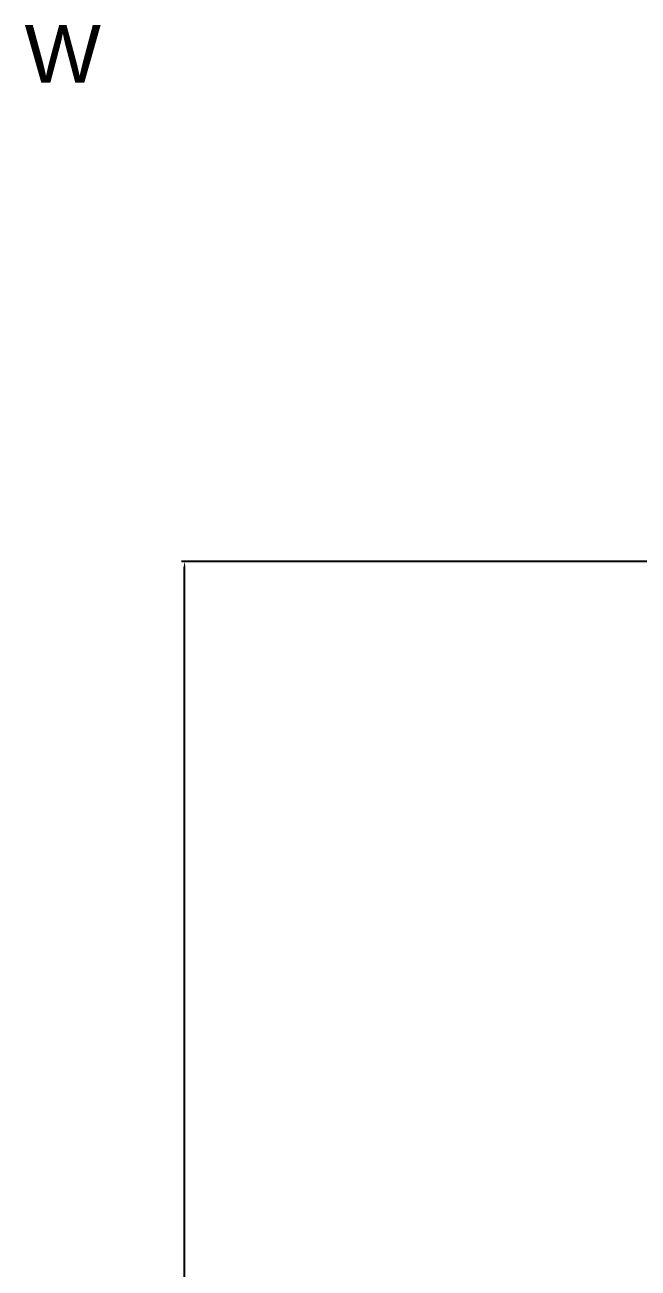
# Model space of a CAD drawing. Header units: millimetres. Extents: x -1487 to 2622, y -1207 to 1543.
# Drawn here: x -379 to -114, y 831 to 1367 of the extents above; entities that cross this region are included whole.
import ezdxf

# ---------------------------------------------------------------- set-up
doc = ezdxf.new("R2010")
doc.units = ezdxf.units.MM
doc.layers.add('literki', color=7, linetype='Continuous')
doc.layers.add('szwy5.n-wymiary', color=140, linetype='Continuous', transparency=0.6)
doc.styles.get("Standard").update_dxf_attribs({"font": 'arial.ttf'})
doc.dimstyles.new('ISO-25', dxfattribs={"dimtxt": 2.5, "dimasz": 2.5, "dimexe": 1.25, "dimexo": 0.625, "dimtad": 1, "dimtxsty": 'Standard', "dimcen": 2.5, "dimadec": 0, "dimazin": 0, "dimtfac": 1, "dimtmove": 0, "dimatfit": 3, "dimfxl": 1, "dimarcsym": 0})

# ---------------------------------------------------------------- blocks, each defined once
blk = doc.blocks.new('*D141')
at = {"layer": 'szwy5.n-wymiary', "color": 0, "lineweight": -2, "transparency": 16777216}
for p, q in [((-0.63, 1135.75), (-311.09, 1135.75)), ((-309.84, 302.5), (-309.84, 1133.25)), ((-0.63, 300), (-311.09, 300))]:
    blk.add_line(p, q, dxfattribs=at)
at = {"layer": 'szwy5.n-wymiary', "color": 0, "transparency": 16777216}
for points in [[(-310.26, 1133.25), (-309.42, 1133.25), (-309.84, 1135.75)], [(-310.26, 302.5), (-309.42, 302.5), (-309.84, 300)]]:
    blk.add_solid(points, dxfattribs=at)
at = {"layer": 'szwy5.n-wymiary', "color": 0, "transparency": 16777216, "insert": (-311.97, 717.88), "char_height": 2.5, "attachment_point": 5, "rotation": 90}
blk.add_mtext('835,75', dxfattribs=at)

msp = doc.modelspace()

# ---------------------------------------------------------------- texts
at = {"layer": 'literki', "transparency": 33554687}
msp.add_text('W', height=25, dxfattribs=at).set_placement((-378.825, 1342.367))

# ---------------------------------------------------------------- dimensions: what is measured, and where the dimension line sits
at = {"layer": 'szwy5.n-wymiary', "transparency": 33554687}
dim = msp.add_linear_dim(base=(-309.839, 1135.752), p1=(0, 300), p2=(0, 1135.752, 0), angle=90, dimstyle='ISO-25', dxfattribs=at)
dim.commit()
dim.dimension.update_dxf_attribs({"geometry": '*D141', "text_midpoint": (-311.966, 717.876)})

doc.saveas('drawing.dxf')
